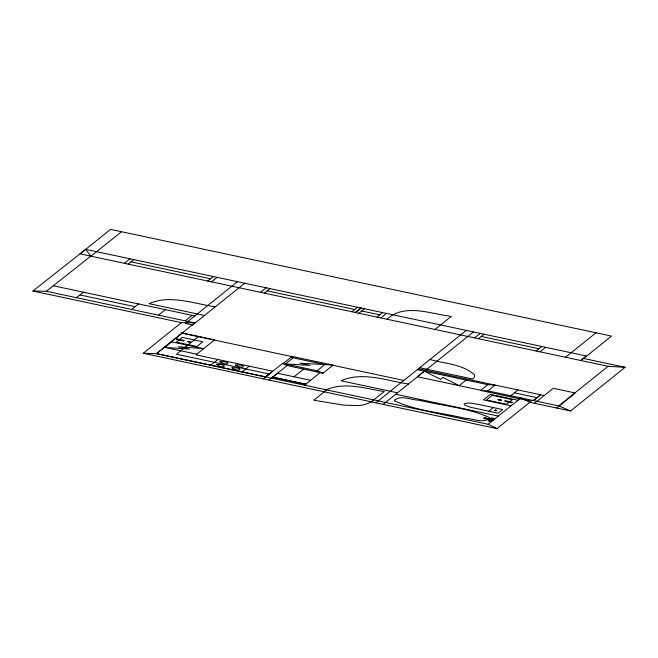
<?xml version="1.0" encoding="UTF-8"?>
<svg xmlns="http://www.w3.org/2000/svg" width="658" height="658" viewBox="0 0 658 658"><rect width="100%" height="100%" fill="white"/><g stroke="black" fill="none" stroke-linecap="round" stroke-linejoin="round"><path stroke-width="0.99" d="M90.993 256.184L121.516 231.715M76.534 297.704L83.418 292.185M124.346 263.29L129.963 258.783M128.203 264.105L133.829 259.606M131.682 309.449L138.567 303.93M158.463 315.157L165.347 309.638M207.681 281.04L213.307 276.533M211.539 281.863L217.165 277.355M143.255 353.264L181.427 322.659L194.801 322.897L156.464 353.634L143.255 353.264L496.979 428.613L529.797 402.301L570.601 410.995L625.1 367.304L583.317 358.396M185.186 320.849L192.12 315.346M237.522 281.69L185.367 323.497L192.572 325.036L244.727 283.228M164.632 347.342L171.516 341.823L203.618 348.658L178.466 346.782L189.381 349.11L164.632 347.342L196.734 354.177M198.708 336.386L176.451 354.226L269.361 374.024L265.519 376.96L156.464 353.634L182.389 332.915M260.584 292.308L266.21 287.801M264.442 293.131L270.068 288.623M210.831 365.231L217.921 359.548M242.144 371.902L249.242 366.218M265.585 376.902L272.716 371.186L195.969 354.835L214.64 339.865L181.69 332.849L182.307 332.915M263.323 378.835L282.545 363.43L317.131 370.758M283.203 363.537L290.91 357.36M285.465 364.014L293.172 357.837M351.915 311.76L357.533 307.253M269.04 380.061L287.102 365.593L322.996 373.234L333.088 365.149L291.881 356.373L290.704 357.31L324.838 364.581L333.088 365.149M271.524 378.144L277.602 373.275M355.049 312.427L360.666 307.919M355.772 312.583L361.39 308.076M358.906 313.249L364.524 308.742M294.044 376.779L303.609 369.105M376.985 317.098L382.602 312.591M380.842 317.921L386.46 313.414M310.551 380.291L320.117 372.625M304.588 385.185L310.666 380.316L277.536 373.259M387.019 319.237C404.431 303.017 430.751 313.973 451.289 316.375L434.971 329.452M375.907 402.819L466.234 330.406M383.112 404.357L473.439 331.945M474.574 337.891L480.2 333.384M478.432 338.714L484.058 334.206M459.161 385.637L466.111 380.061M480.595 390.474L487.817 384.683L495.104 385.103L487.882 390.893L480.595 390.474L531.129 401.232L532.24 400.344M536.114 350.994L541.731 346.495M539.963 351.816L545.589 347.309M488.812 411.258L493.401 407.582L502.646 409.547L498.057 413.232L471.375 407.458L465.058 405.295L464.104 403.913C469.146 401.89 474.936 404.037 480.143 404.769L493.401 407.582M510.715 395.754L517.953 389.947M565.51 357.261L596.033 332.792M489.708 419.516L488.047 420.849L491.181 421.515L494.808 418.611L491.674 417.945L490.021 419.269M156.464 353.634L488.072 424.27L521.004 397.868L529.797 402.301M580.701 360.494L586.327 355.986L85.688 249.349L32.9 291.025L181.427 322.659M580.981 360.559L611.504 336.09L110.585 229.387L80.062 253.856L608.082 366.325L625.1 367.304M533.399 400.508L540.563 394.767L418.389 368.768M533.548 400.541L540.712 394.792L544.191 395.532M534.493 403.305L553.222 388.294L575.347 393.007L556.627 408.018M487.882 390.893L558.716 405.904L608.082 366.325M32.9 291.025L46.307 291.264L90.796 256.143L85.688 249.349M500.253 400.146L500.574 399.883M285.292 363.981L310.181 365.371L300.007 363.208L324.838 364.581L317.098 370.783L322.996 373.234M131.016 261.859L210.494 278.786M267.255 290.877L354.728 309.507M361.711 310.995L379.798 314.845M481.245 336.46L538.927 348.74M215.24 306.858C193.88 303.675 169.912 294.315 149.119 303.675L204.498 315.47M429.954 359.49C444.75 363.759 462.697 364.014 474.476 374.821L474.55 376.952L472.872 379.033L419.705 367.707M53.273 285.769L194.826 315.922M79.972 294.949L135.12 306.694M417.271 369.656L487.817 384.683M46.307 291.264L194.801 322.897M514.375 392.818L536.986 397.638M480.866 390.26L417.345 376.721L424.287 371.153L440.663 379.312L443.023 377.421L459.103 385.613M517.936 400.253L490.342 394.381L483.457 399.899L511.052 405.772M500.096 399.719L498.616 399.677L501.56 400.187L497.818 399.538L499.603 400.253M181.986 333.17L291.675 356.537M332.882 365.313L403.839 380.423M408.511 383.992C386.707 380.735 362.254 371.211 341.033 380.776L397.514 392.81M395.672 394.232L498.279 416.086M491.304 418.241L494.438 418.907M493.155 419.936L485.769 418.044L483.622 418.225L492.842 420.182M488.425 420.544L491.575 421.202M272.749 377.166L305.814 384.206M272.675 377.223L305.74 384.264M558.716 405.904L570.601 410.995M282.545 363.43L287.094 365.585M488.072 424.27L496.979 428.613M394.718 400.089L394.52 400.887C416.275 410.88 441.526 412.64 464.803 418.258C472.46 418.225 482.495 423.842 489.322 418.422L489.519 417.616C467.756 407.631 442.505 405.871 419.228 400.245C411.571 400.286 401.536 394.66 394.718 400.089M484.395 418.241L484.921 418.809L485.851 418.069L484.395 418.241M177.002 338.928L176.311 339.479L183.508 341.009L184.199 340.457L177.002 338.928M182.266 337.398L176.377 342.119L196.89 346.486L202.779 341.765L182.266 337.398M187.62 341.453C190.211 343.78 193.427 341.412 187.62 341.453M188.361 341.642L190.417 342.078L188.361 341.642M216.408 364.516C223.605 369.747 229.749 363.997 216.408 364.516M219.945 361.678C227.133 366.909 233.277 361.168 219.945 361.678M232.019 367.838C239.216 373.07 245.36 367.329 232.019 367.838M235.556 365.009C242.753 370.24 248.897 364.491 235.556 365.009M327.297 389.396L313.776 400.237L343.928 405.163L358.322 405.567L363.8 404.9L370.725 402.342L384.247 391.502C365.766 388.705 345.384 381.829 327.297 389.396M492.209 395.359L486.476 399.957L506.635 404.251L512.376 399.653L492.209 395.359M505.344 400.714L504.653 401.265L511.85 402.803L512.541 402.252L505.344 400.714M495.318 409.95L494.586 410.534L496.14 410.863L496.872 410.279L495.318 409.95M492.48 418.636L492.982 418.768L492.48 418.636M490.07 420.849L490.07 420.849"/></g></svg>
